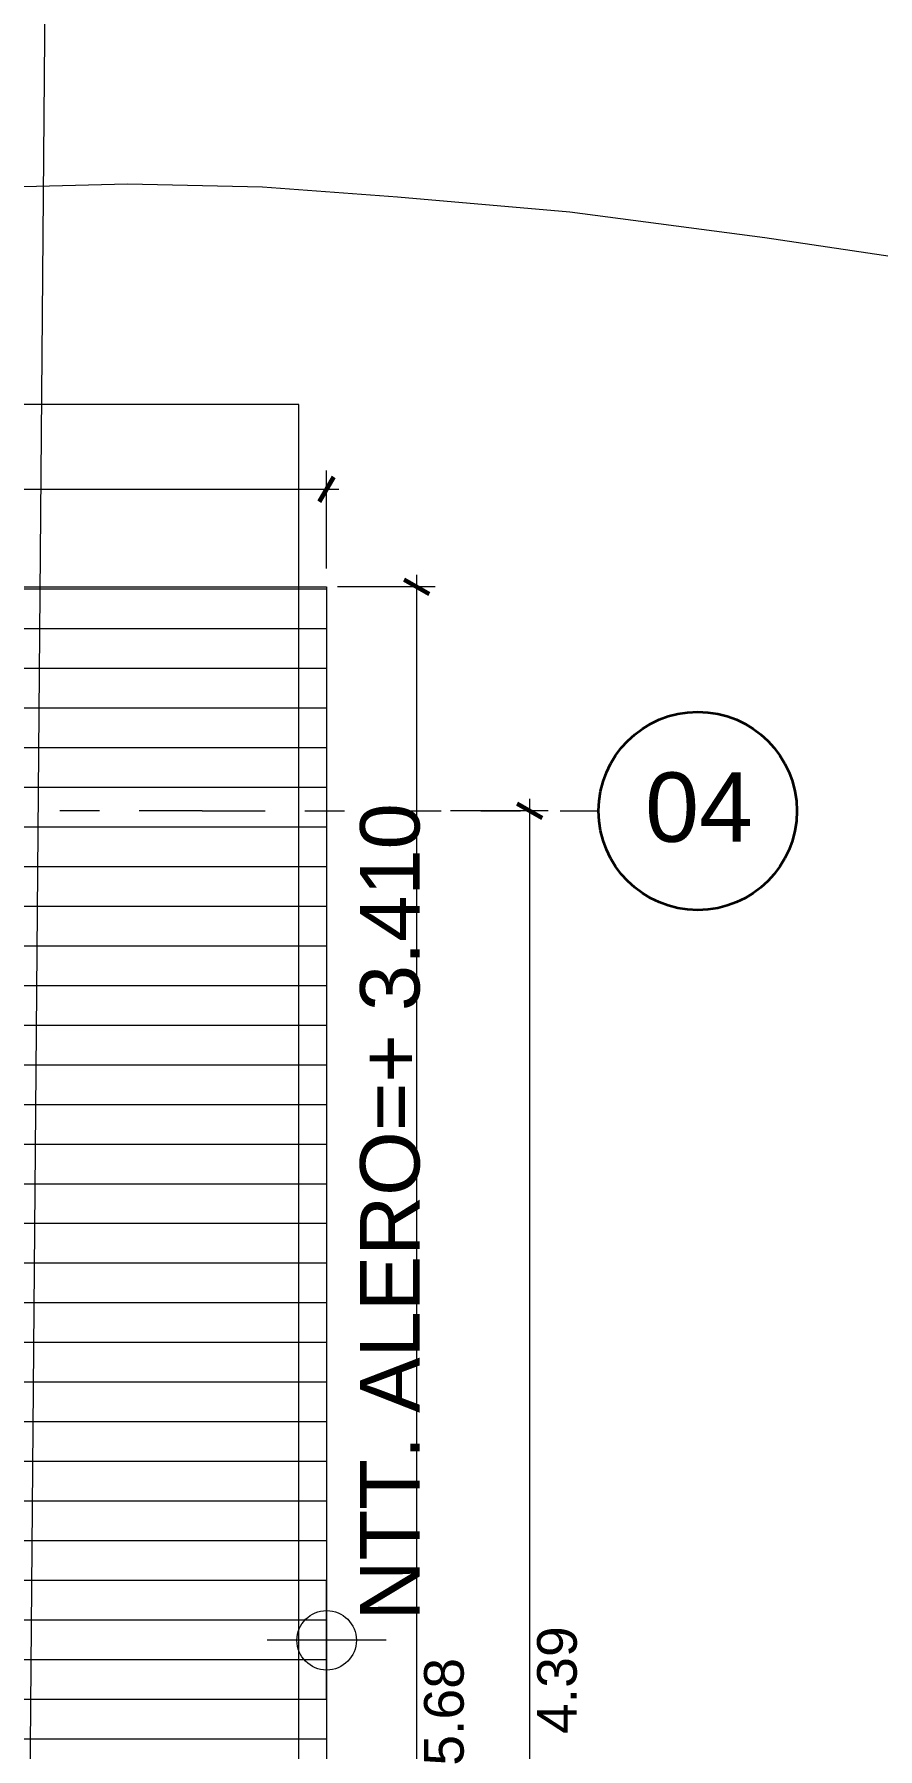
# Model space of a CAD drawing. Header units: metres. Extents: x 48 to 635, y -15 to 39.
# Drawn here: x 74.511 to 76.638, y 19.772 to 24.096 of the extents above; entities that cross this region are included whole.
import ezdxf

# ---------------------------------------------------------------- set-up
doc = ezdxf.new("R2010")
doc.units = ezdxf.units.M
doc.header["$MEASUREMENT"] = 0
doc.linetypes.add('Dashed', pattern=[0.211667, 0.105833, -0.105833])
doc.linetypes.add('Dot & Dashed', pattern=[0.335139, 0.15875, -0.088194, 0, -0.088194])
for name, color, linetype in [('2D Drafting - General', 7, 'Continuous'), ('Dimensioning - General', 7, 'Continuous'), ('Interior - Furniture', 7, 'Continuous'), ('Shell - Roof', 7, 'Continuous'), ('Structural - Grid', 7, 'Continuous')]:
    doc.layers.add(name, color=color, linetype=linetype)
doc.styles.add('GENERATED_STYLE_1', font='')
doc.styles.get('GENERATED_STYLE_1').set_extended_font_data('Arial')
doc.dimstyles.new('GENERATED_STYLE__1', dxfattribs={"dimtxt": 0.1, "dimasz": 0.0475, "dimexe": 0.18, "dimexo": 0.2, "dimgap": 0.09, "dimtad": 3, "dimzin": 0, "dimdsep": 46, "dimtxsty": 'GENERATED_STYLE_1', "dimblk": 'ARROWHEAD_2', "dimblk1": 'ARROWHEAD_2', "dimblk2": 'ARROWHEAD_2', "dimcen": 0.09, "dimclrd": 256, "dimclre": 256, "dimclrt": 5, "dimazin": 0, "dimtfac": 1, "dimtdec": 4, "dimtmove": 0, "dimatfit": 3, "dimfxl": 1, "dimtolj": 1, "dimtzin": 0, "dimarcsym": 0})
doc.dimstyles.new('GENERATED_STYLE__3', dxfattribs={"dimtxt": 0.1, "dimasz": 0.0475, "dimexe": 0.18, "dimexo": 0.2, "dimgap": 0.09, "dimtad": 1, "dimtih": 1, "dimtoh": 1, "dimzin": 0, "dimdsep": 46, "dimtxsty": 'GENERATED_STYLE_1', "dimblk": 'ARROWHEAD_2', "dimblk1": 'ARROWHEAD_2', "dimblk2": 'ARROWHEAD_2', "dimcen": 0.09, "dimclrd": 256, "dimclre": 256, "dimclrt": 5, "dimazin": 0, "dimtfac": 1, "dimtdec": 4, "dimtmove": 0, "dimatfit": 3, "dimfxl": 1, "dimtolj": 1, "dimtzin": 0, "dimarcsym": 0})

# ---------------------------------------------------------------- blocks, each defined once
blk = doc.blocks.new('*D5')
at = {"layer": 'Dimensioning - General', "color": 7, "linetype": 'Continuous', "lineweight": 60}
for p, q in [((75.7919, 22.1193), (75.7294, 22.1554)), ((75.7294, 17.7654), (75.7919, 17.7293))]:
    blk.add_line(p, q, dxfattribs=at)
at = {"layer": 'Dimensioning - General', "color": 151, "linetype": 'Continuous', "lineweight": 20, "true_color": 0x80c2ff}
for p, q in [((75.7607, 22.1374), (75.7607, 22.1679)), ((75.8076, 22.1374), (75.5607, 22.1374)), ((75.7607, 17.7474), (75.7607, 22.1374)), ((75.8076, 17.7474), (75.5607, 17.7474))]:
    blk.add_line(p, q, dxfattribs=at)
at = {"layer": 'Dimensioning - General', "color": 5, "lineweight": 25, "insert": (75.8807, 19.8093), "char_height": 0.1, "attachment_point": 7, "rotation": 90, "style": 'GENERATED_STYLE_1'}
blk.add_mtext('\\A1;{\\pql;\\fArial|b0|i0|c0|p34;4.39}', dxfattribs=at)
blk = doc.blocks.new('ARROWHEAD_2')
at = {"color": 0, "linetype": 'Continuous', "lineweight": 0}
for p, q in [((0, 0), (-1, 0)), ((-0.378, -0.655), (0.378, 0.655))]:
    blk.add_line(p, q, dxfattribs=at)
blk = doc.blocks.new('*D15')
at = {"layer": 'Dimensioning - General', "color": 151, "linetype": 'Continuous', "lineweight": 20, "true_color": 0x80c2ff}
for p, q in [((75.5225, 22.7024), (75.2756, 22.7024)), ((75.4756, 22.7024), (75.4756, 22.7329)), ((75.4756, 17.0224), (75.4756, 22.7024)), ((75.5225, 17.0224), (75.2756, 17.0224))]:
    blk.add_line(p, q, dxfattribs=at)
at = {"layer": 'Dimensioning - General', "color": 7, "linetype": 'Continuous', "lineweight": 60}
for p, q in [((75.5069, 22.6843), (75.4444, 22.7204)), ((75.4444, 17.0404), (75.5069, 17.0043))]:
    blk.add_line(p, q, dxfattribs=at)
at = {"layer": 'Dimensioning - General', "color": 5, "lineweight": 25, "insert": (75.5956, 19.7293), "char_height": 0.1, "attachment_point": 7, "rotation": 90, "style": 'GENERATED_STYLE_1'}
blk.add_mtext('\\A1;{\\pql;\\fArial|b0|i0|c0|p34;5.68}', dxfattribs=at)
blk = doc.blocks.new('*D17')
at = {"layer": 'Dimensioning - General', "color": 7, "linetype": 'Continuous', "lineweight": 60}
for p, q in [((69.5765, 22.9803), (69.5404, 22.9178)), ((75.2304, 22.9178), (75.2665, 22.9803))]:
    blk.add_line(p, q, dxfattribs=at)
at = {"layer": 'Dimensioning - General', "color": 151, "linetype": 'Continuous', "lineweight": 20, "true_color": 0x80c2ff}
for p, q in [((69.5585, 22.7491), (69.5585, 22.9959)), ((75.2485, 22.7491), (75.2485, 22.9959)), ((69.5585, 22.9491), (75.2485, 22.9491)), ((75.2485, 22.9491), (75.279, 22.9491))]:
    blk.add_line(p, q, dxfattribs=at)
at = {"layer": 'Dimensioning - General', "color": 5, "lineweight": 25, "insert": (72.2705, 22.9691), "char_height": 0.1, "attachment_point": 7, "style": 'GENERATED_STYLE_1'}
blk.add_mtext('\\A1;{\\pql;\\fArial|b0|i0|c0|p34;5.69}', dxfattribs=at)
blk = doc.blocks.new('*X22')
at = {"layer": 'Shell - Roof', "color": 23, "linetype": 'Continuous', "lineweight": 13, "true_color": 0xbf8080}
for p, q in [((74.2697, 22.6974), (74.5111, 22.6974)), ((74.2697, 22.6974), (74.5111, 22.6974)), ((74.5111, 22.6974), (74.7526, 22.6974)), ((74.5111, 22.6974), (74.7526, 22.6974)), ((74.7526, 22.6974), (74.994, 22.6974)), ((74.7526, 22.6974), (74.994, 22.6974)), ((74.994, 22.6974), (75.2354, 22.6974)), ((74.994, 22.6974), (75.2354, 22.6974)), ((75.2354, 22.6974), (75.2485, 22.6974)), ((75.2354, 22.6974), (75.2485, 22.6974)), ((74.2697, 22.5974), (74.5111, 22.5974)), ((74.2697, 22.5974), (74.5111, 22.5974)), ((74.5111, 22.5974), (74.7526, 22.5974)), ((74.5111, 22.5974), (74.7526, 22.5974)), ((74.7526, 22.5974), (74.994, 22.5974)), ((74.7526, 22.5974), (74.994, 22.5974)), ((74.994, 22.5974), (75.2354, 22.5974)), ((74.994, 22.5974), (75.2354, 22.5974)), ((75.2354, 22.5974), (75.2485, 22.5974)), ((75.2354, 22.5974), (75.2485, 22.5974)), ((74.2697, 22.4974), (74.5111, 22.4974)), ((74.2697, 22.4974), (74.5111, 22.4974)), ((74.5111, 22.4974), (74.7526, 22.4974)), ((74.5111, 22.4974), (74.7526, 22.4974)), ((74.7526, 22.4974), (74.994, 22.4974)), ((74.7526, 22.4974), (74.994, 22.4974)), ((74.994, 22.4974), (75.2354, 22.4974)), ((74.994, 22.4974), (75.2354, 22.4974)), ((75.2354, 22.4974), (75.2485, 22.4974)), ((75.2354, 22.4974), (75.2485, 22.4974)), ((74.2697, 22.3974), (74.5111, 22.3974)), ((74.2697, 22.3974), (74.5111, 22.3974)), ((74.5111, 22.3974), (74.7526, 22.3974)), ((74.5111, 22.3974), (74.7526, 22.3974)), ((74.7526, 22.3974), (74.994, 22.3974)), ((74.7526, 22.3974), (74.994, 22.3974)), ((74.994, 22.3974), (75.2354, 22.3974)), ((74.994, 22.3974), (75.2354, 22.3974)), ((75.2354, 22.3974), (75.2485, 22.3974)), ((75.2354, 22.3974), (75.2485, 22.3974)), ((74.2697, 22.2974), (74.5111, 22.2974)), ((74.2697, 22.2974), (74.5111, 22.2974)), ((74.5111, 22.2974), (74.7526, 22.2974)), ((74.5111, 22.2974), (74.7526, 22.2974)), ((74.7526, 22.2974), (74.994, 22.2974)), ((74.7526, 22.2974), (74.994, 22.2974)), ((74.994, 22.2974), (75.2354, 22.2974)), ((74.994, 22.2974), (75.2354, 22.2974)), ((75.2354, 22.2974), (75.2485, 22.2974)), ((75.2354, 22.2974), (75.2485, 22.2974)), ((74.2697, 22.1974), (74.5111, 22.1974)), ((74.2697, 22.1974), (74.5111, 22.1974)), ((74.5111, 22.1974), (74.7526, 22.1974)), ((74.5111, 22.1974), (74.7526, 22.1974)), ((74.7526, 22.1974), (74.994, 22.1974)), ((74.7526, 22.1974), (74.994, 22.1974)), ((74.994, 22.1974), (75.2354, 22.1974)), ((74.994, 22.1974), (75.2354, 22.1974)), ((75.2354, 22.1974), (75.2485, 22.1974)), ((75.2354, 22.1974), (75.2485, 22.1974)), ((74.2697, 22.0974), (74.5111, 22.0974)), ((74.2697, 22.0974), (74.5111, 22.0974)), ((74.5111, 22.0974), (74.7526, 22.0974)), ((74.5111, 22.0974), (74.7526, 22.0974)), ((74.7526, 22.0974), (74.994, 22.0974)), ((74.7526, 22.0974), (74.994, 22.0974)), ((74.994, 22.0974), (75.2354, 22.0974)), ((74.994, 22.0974), (75.2354, 22.0974)), ((75.2354, 22.0974), (75.2485, 22.0974)), ((75.2354, 22.0974), (75.2485, 22.0974)), ((74.2697, 21.9974), (74.5111, 21.9974)), ((74.2697, 21.9974), (74.5111, 21.9974)), ((74.5111, 21.9974), (74.7526, 21.9974)), ((74.5111, 21.9974), (74.7526, 21.9974)), ((74.7526, 21.9974), (74.994, 21.9974)), ((74.7526, 21.9974), (74.994, 21.9974)), ((74.994, 21.9974), (75.2354, 21.9974)), ((74.994, 21.9974), (75.2354, 21.9974)), ((75.2354, 21.9974), (75.2485, 21.9974)), ((75.2354, 21.9974), (75.2485, 21.9974)), ((74.2697, 21.8974), (74.5111, 21.8974)), ((74.2697, 21.8974), (74.5111, 21.8974)), ((74.5111, 21.8974), (74.7526, 21.8974)), ((74.5111, 21.8974), (74.7526, 21.8974)), ((74.7526, 21.8974), (74.994, 21.8974)), ((74.7526, 21.8974), (74.994, 21.8974)), ((74.994, 21.8974), (75.2354, 21.8974)), ((74.994, 21.8974), (75.2354, 21.8974)), ((75.2354, 21.8974), (75.2485, 21.8974)), ((75.2354, 21.8974), (75.2485, 21.8974)), ((74.2697, 21.7974), (74.5111, 21.7974)), ((74.2697, 21.7974), (74.5111, 21.7974)), ((74.5111, 21.7974), (74.7526, 21.7974)), ((74.5111, 21.7974), (74.7526, 21.7974)), ((74.7526, 21.7974), (74.994, 21.7974)), ((74.7526, 21.7974), (74.994, 21.7974)), ((74.994, 21.7974), (75.2354, 21.7974)), ((74.994, 21.7974), (75.2354, 21.7974)), ((75.2354, 21.7974), (75.2485, 21.7974)), ((75.2354, 21.7974), (75.2485, 21.7974)), ((74.2697, 21.6974), (74.5111, 21.6974)), ((74.2697, 21.6974), (74.5111, 21.6974)), ((74.5111, 21.6974), (74.7526, 21.6974)), ((74.5111, 21.6974), (74.7526, 21.6974)), ((74.7526, 21.6974), (74.994, 21.6974)), ((74.7526, 21.6974), (74.994, 21.6974)), ((74.994, 21.6974), (75.2354, 21.6974)), ((74.994, 21.6974), (75.2354, 21.6974)), ((75.2354, 21.6974), (75.2485, 21.6974)), ((75.2354, 21.6974), (75.2485, 21.6974)), ((74.2697, 21.5974), (74.5111, 21.5974)), ((74.2697, 21.5974), (74.5111, 21.5974)), ((74.5111, 21.5974), (74.7526, 21.5974)), ((74.5111, 21.5974), (74.7526, 21.5974)), ((74.7526, 21.5974), (74.994, 21.5974)), ((74.7526, 21.5974), (74.994, 21.5974)), ((74.994, 21.5974), (75.2354, 21.5974)), ((74.994, 21.5974), (75.2354, 21.5974)), ((75.2354, 21.5974), (75.2485, 21.5974)), ((75.2354, 21.5974), (75.2485, 21.5974)), ((74.2697, 21.4974), (74.5111, 21.4974)), ((74.2697, 21.4974), (74.5111, 21.4974)), ((74.5111, 21.4974), (74.7526, 21.4974)), ((74.5111, 21.4974), (74.7526, 21.4974)), ((74.7526, 21.4974), (74.994, 21.4974)), ((74.7526, 21.4974), (74.994, 21.4974)), ((74.994, 21.4974), (75.2354, 21.4974)), ((74.994, 21.4974), (75.2354, 21.4974)), ((75.2354, 21.4974), (75.2485, 21.4974)), ((75.2354, 21.4974), (75.2485, 21.4974)), ((74.2697, 21.3974), (74.5111, 21.3974)), ((74.2697, 21.3974), (74.5111, 21.3974)), ((74.5111, 21.3974), (74.7526, 21.3974)), ((74.5111, 21.3974), (74.7526, 21.3974)), ((74.7526, 21.3974), (74.994, 21.3974)), ((74.7526, 21.3974), (74.994, 21.3974)), ((74.994, 21.3974), (75.2354, 21.3974)), ((74.994, 21.3974), (75.2354, 21.3974)), ((75.2354, 21.3974), (75.2485, 21.3974)), ((75.2354, 21.3974), (75.2485, 21.3974)), ((74.2697, 21.2974), (74.5111, 21.2974)), ((74.2697, 21.2974), (74.5111, 21.2974)), ((74.5111, 21.2974), (74.7526, 21.2974)), ((74.5111, 21.2974), (74.7526, 21.2974)), ((74.7526, 21.2974), (74.994, 21.2974)), ((74.7526, 21.2974), (74.994, 21.2974)), ((74.994, 21.2974), (75.2354, 21.2974)), ((74.994, 21.2974), (75.2354, 21.2974)), ((75.2354, 21.2974), (75.2485, 21.2974)), ((75.2354, 21.2974), (75.2485, 21.2974)), ((74.2697, 21.1974), (74.5111, 21.1974)), ((74.2697, 21.1974), (74.5111, 21.1974)), ((74.5111, 21.1974), (74.7526, 21.1974)), ((74.5111, 21.1974), (74.7526, 21.1974)), ((74.7526, 21.1974), (74.994, 21.1974)), ((74.7526, 21.1974), (74.994, 21.1974)), ((74.994, 21.1974), (75.2354, 21.1974)), ((74.994, 21.1974), (75.2354, 21.1974)), ((75.2354, 21.1974), (75.2485, 21.1974)), ((75.2354, 21.1974), (75.2485, 21.1974)), ((74.2697, 21.0974), (74.5111, 21.0974)), ((74.2697, 21.0974), (74.5111, 21.0974)), ((74.5111, 21.0974), (74.7526, 21.0974)), ((74.5111, 21.0974), (74.7526, 21.0974)), ((74.7526, 21.0974), (74.994, 21.0974)), ((74.7526, 21.0974), (74.994, 21.0974)), ((74.994, 21.0974), (75.2354, 21.0974)), ((74.994, 21.0974), (75.2354, 21.0974)), ((75.2354, 21.0974), (75.2485, 21.0974)), ((75.2354, 21.0974), (75.2485, 21.0974)), ((74.2697, 20.9974), (74.5111, 20.9974)), ((74.2697, 20.9974), (74.5111, 20.9974)), ((74.5111, 20.9974), (74.7526, 20.9974)), ((74.5111, 20.9974), (74.7526, 20.9974)), ((74.7526, 20.9974), (74.994, 20.9974)), ((74.7526, 20.9974), (74.994, 20.9974)), ((74.994, 20.9974), (75.2354, 20.9974)), ((74.994, 20.9974), (75.2354, 20.9974)), ((75.2354, 20.9974), (75.2485, 20.9974)), ((75.2354, 20.9974), (75.2485, 20.9974)), ((74.2697, 20.8974), (74.5111, 20.8974)), ((74.2697, 20.8974), (74.5111, 20.8974)), ((74.5111, 20.8974), (74.7526, 20.8974)), ((74.5111, 20.8974), (74.7526, 20.8974)), ((74.7526, 20.8974), (74.994, 20.8974)), ((74.7526, 20.8974), (74.994, 20.8974)), ((74.994, 20.8974), (75.2354, 20.8974)), ((74.994, 20.8974), (75.2354, 20.8974)), ((75.2354, 20.8974), (75.2485, 20.8974)), ((75.2354, 20.8974), (75.2485, 20.8974)), ((74.2697, 20.7974), (74.5111, 20.7974)), ((74.2697, 20.7974), (74.5111, 20.7974)), ((74.5111, 20.7974), (74.7526, 20.7974)), ((74.5111, 20.7974), (74.7526, 20.7974)), ((74.7526, 20.7974), (74.994, 20.7974)), ((74.7526, 20.7974), (74.994, 20.7974)), ((74.994, 20.7974), (75.2354, 20.7974)), ((74.994, 20.7974), (75.2354, 20.7974)), ((75.2354, 20.7974), (75.2485, 20.7974)), ((75.2354, 20.7974), (75.2485, 20.7974)), ((74.2697, 20.6974), (74.5111, 20.6974)), ((74.2697, 20.6974), (74.5111, 20.6974)), ((74.5111, 20.6974), (74.7526, 20.6974)), ((74.5111, 20.6974), (74.7526, 20.6974)), ((74.7526, 20.6974), (74.994, 20.6974)), ((74.7526, 20.6974), (74.994, 20.6974)), ((74.994, 20.6974), (75.2354, 20.6974)), ((74.994, 20.6974), (75.2354, 20.6974)), ((75.2354, 20.6974), (75.2485, 20.6974)), ((75.2354, 20.6974), (75.2485, 20.6974)), ((74.2697, 20.5974), (74.5111, 20.5974)), ((74.2697, 20.5974), (74.5111, 20.5974)), ((74.5111, 20.5974), (74.7526, 20.5974)), ((74.5111, 20.5974), (74.7526, 20.5974)), ((74.7526, 20.5974), (74.994, 20.5974)), ((74.7526, 20.5974), (74.994, 20.5974)), ((74.994, 20.5974), (75.2354, 20.5974)), ((74.994, 20.5974), (75.2354, 20.5974)), ((75.2354, 20.5974), (75.2485, 20.5974)), ((75.2354, 20.5974), (75.2485, 20.5974)), ((74.2697, 20.4974), (74.5111, 20.4974)), ((74.2697, 20.4974), (74.5111, 20.4974)), ((74.5111, 20.4974), (74.7526, 20.4974)), ((74.5111, 20.4974), (74.7526, 20.4974)), ((74.7526, 20.4974), (74.994, 20.4974)), ((74.7526, 20.4974), (74.994, 20.4974)), ((74.994, 20.4974), (75.2354, 20.4974)), ((74.994, 20.4974), (75.2354, 20.4974)), ((75.2354, 20.4974), (75.2485, 20.4974)), ((75.2354, 20.4974), (75.2485, 20.4974)), ((74.2697, 20.3974), (74.5111, 20.3974)), ((74.2697, 20.3974), (74.5111, 20.3974)), ((74.5111, 20.3974), (74.7526, 20.3974)), ((74.5111, 20.3974), (74.7526, 20.3974)), ((74.7526, 20.3974), (74.994, 20.3974)), ((74.7526, 20.3974), (74.994, 20.3974)), ((74.994, 20.3974), (75.2354, 20.3974)), ((74.994, 20.3974), (75.2354, 20.3974)), ((75.2354, 20.3974), (75.2485, 20.3974)), ((75.2354, 20.3974), (75.2485, 20.3974)), ((74.2697, 20.2974), (74.5111, 20.2974)), ((74.2697, 20.2974), (74.5111, 20.2974)), ((74.5111, 20.2974), (74.7526, 20.2974)), ((74.5111, 20.2974), (74.7526, 20.2974)), ((74.7526, 20.2974), (74.994, 20.2974)), ((74.7526, 20.2974), (74.994, 20.2974)), ((74.994, 20.2974), (75.2354, 20.2974)), ((74.994, 20.2974), (75.2354, 20.2974)), ((75.2354, 20.2974), (75.2485, 20.2974)), ((75.2354, 20.2974), (75.2485, 20.2974)), ((74.2697, 20.1974), (74.5111, 20.1974)), ((74.2697, 20.1974), (74.5111, 20.1974)), ((74.5111, 20.1974), (74.7526, 20.1974)), ((74.5111, 20.1974), (74.7526, 20.1974)), ((74.7526, 20.1974), (74.994, 20.1974)), ((74.7526, 20.1974), (74.994, 20.1974)), ((74.994, 20.1974), (75.2354, 20.1974)), ((74.994, 20.1974), (75.2354, 20.1974)), ((75.2354, 20.1974), (75.2485, 20.1974)), ((75.2354, 20.1974), (75.2485, 20.1974)), ((74.2697, 20.0974), (74.5111, 20.0974)), ((74.2697, 20.0974), (74.5111, 20.0974)), ((74.5111, 20.0974), (74.7526, 20.0974)), ((74.5111, 20.0974), (74.7526, 20.0974)), ((74.7526, 20.0974), (74.994, 20.0974)), ((74.7526, 20.0974), (74.994, 20.0974)), ((74.994, 20.0974), (75.2354, 20.0974)), ((74.994, 20.0974), (75.2354, 20.0974)), ((75.2354, 20.0974), (75.2485, 20.0974)), ((75.2354, 20.0974), (75.2485, 20.0974)), ((74.2697, 19.9974), (74.5111, 19.9974)), ((74.2697, 19.9974), (74.5111, 19.9974)), ((74.5111, 19.9974), (74.7526, 19.9974)), ((74.5111, 19.9974), (74.7526, 19.9974)), ((74.7526, 19.9974), (74.994, 19.9974)), ((74.7526, 19.9974), (74.994, 19.9974)), ((74.994, 19.9974), (75.2354, 19.9974)), ((74.994, 19.9974), (75.2354, 19.9974)), ((75.2354, 19.9974), (75.2485, 19.9974)), ((75.2354, 19.9974), (75.2485, 19.9974)), ((74.2697, 19.8974), (74.5111, 19.8974)), ((74.2697, 19.8974), (74.5111, 19.8974)), ((74.5111, 19.8974), (74.7526, 19.8974)), ((74.5111, 19.8974), (74.7526, 19.8974)), ((74.7526, 19.8974), (74.994, 19.8974)), ((74.7526, 19.8974), (74.994, 19.8974)), ((74.994, 19.8974), (75.2354, 19.8974)), ((74.994, 19.8974), (75.2354, 19.8974)), ((75.2354, 19.8974), (75.2485, 19.8974)), ((75.2354, 19.8974), (75.2485, 19.8974)), ((74.2697, 19.7974), (74.5111, 19.7974)), ((74.2697, 19.7974), (74.5111, 19.7974)), ((74.5111, 19.7974), (74.7526, 19.7974)), ((74.5111, 19.7974), (74.7526, 19.7974)), ((74.7526, 19.7974), (74.994, 19.7974)), ((74.7526, 19.7974), (74.994, 19.7974)), ((74.994, 19.7974), (75.2354, 19.7974)), ((74.994, 19.7974), (75.2354, 19.7974)), ((75.2354, 19.7974), (75.2485, 19.7974)), ((75.2354, 19.7974), (75.2485, 19.7974))]:
    blk.add_line(p, q, dxfattribs=at)

msp = doc.modelspace()

# ---------------------------------------------------------------- linework, layer by layer
at = {"layer": '2D Drafting - General', "color": 7, "linetype": 'Continuous', "lineweight": 13}
msp.add_lwpolyline([(75.1785, 17.5224), (75.1785, 23.1624), (63.5385, 23.1624), (63.5385, 19.4724), (57.3585, 19.4724), (57.3585, 18.5224)], dxfattribs=at)
at = {"layer": 'Interior - Furniture', "color": 7, "linetype": 'Continuous', "lineweight": 13}
for p, q in [((74.6472, 37.3114), (74.387, 6.2301)), ((75.2485, 19.8957), (75.2485, 20.1957)), ((75.3985, 20.0457), (75.0985, 20.0457))]:
    msp.add_line(p, q, dxfattribs=at)
at = {"layer": 'Interior - Furniture', "color": 8, "linetype": 'Continuous', "lineweight": 13}
for p, q in [((74.3112, 23.7083), (74.7466, 23.7194)), ((74.7466, 23.7194), (75.0867, 23.7113)), ((75.0867, 23.7113), (75.4268, 23.6868)), ((75.4268, 23.6868), (75.862, 23.6484)), ((75.862, 23.6484), (76.3536, 23.584)), ((76.3536, 23.584), (77.2845, 23.4458))]:
    msp.add_line(p, q, dxfattribs=at)
at = {"layer": 'Interior - Furniture', "color": 8, "linetype": 'Dashed', "lineweight": 13}
for p, q in [((75.1785, 23.1624), (63.5385, 23.1624)), ((75.1785, 22.3624), (75.1785, 23.1624)), ((75.1785, 6.2301), (75.1785, 22.3624))]:
    msp.add_line(p, q, dxfattribs=at)
at = {"layer": 'Interior - Furniture', "color": 7, "linetype": 'Continuous', "lineweight": 13}
msp.add_circle((75.2485, 20.0457), 0.075, dxfattribs=at)
at = {"layer": 'Shell - Roof', "color": 23, "linetype": 'Continuous', "lineweight": 13, "true_color": 0xbf8080, "flags": 128}
for points in [[(69.5585, 22.7024), (75.2485, 22.7024)], [(75.2485, 22.7024), (75.2485, 17.0224)]]:
    msp.add_lwpolyline(points, dxfattribs=at)
at = {"layer": 'Structural - Grid', "color": 104, "linetype": 'Dot & Dashed', "lineweight": 13, "true_color": 0x029e21}
for p, q in [((74.9345, 22.1374), (74.3785, 22.1374)), ((74.9345, 22.1374), (75.3785, 22.1374)), ((75.3785, 22.1374), (75.9345, 22.1374))]:
    msp.add_line(p, q, dxfattribs=at)
at = {"layer": 'Structural - Grid', "color": 7, "linetype": 'Continuous', "lineweight": 35}
msp.add_circle((76.1845, 22.1374), 0.25, dxfattribs=at)
at = {"layer": 'Structural - Grid', "color": 104, "linetype": 'Dot & Dashed', "lineweight": 13, "true_color": 0x029e21}
msp.add_point((75.3785, 22.1374), dxfattribs=at)
msp.add_point((75.3785, 22.1374), dxfattribs=at)

# ---------------------------------------------------------------- block references
at = {"layer": 'Shell - Roof', "color": 23, "linetype": 'Continuous', "lineweight": 13, "true_color": 0xbf8080}
msp.add_blockref('*X22', (0, 0), dxfattribs=at)

# ---------------------------------------------------------------- texts
at = {"layer": 'Interior - Furniture', "color": 7, "lineweight": 13, "insert": (75.3328, 20.0957), "char_height": 0.15, "attachment_point": 1, "rotation": 90, "style": 'GENERATED_STYLE_1'}
msp.add_mtext('\\A1;{\\pql;\\fArial|b0|i0|c0|p34;NTT. ALERO=+ 3.410}', dxfattribs=at)
at = {"layer": 'Structural - Grid', "color": 7, "lineweight": 13, "insert": (76.0517, 22.1459), "char_height": 0.175, "attachment_point": 4, "style": 'GENERATED_STYLE_1'}
msp.add_mtext('\\A1;{\\pql;\\pt0;\\fArial|b0|i0|c0|p34;04}', dxfattribs=at)

# ---------------------------------------------------------------- dimensions: what is measured, and where the dimension line sits
at = {"layer": 'Dimensioning - General', "color": 151, "linetype": 'Continuous', "lineweight": 20, "true_color": 0x80c2ff}
dim = msp.add_linear_dim(base=(75.2485, 22.9491), p1=(69.5585, 22.7024), p2=(75.2485, 22.7024), dimstyle='GENERATED_STYLE__3', dxfattribs=at)
dim.commit()
dim.dimension.update_dxf_attribs({"geometry": '*D17', "text_midpoint": (72.4003, 23.0191), "dimtype": 160})
for base, p1, p2, picture, middle in [((75.4756, 22.7024), (75.1785, 17.0224), (75.2485, 22.7024), '*D15', (75.5456, 19.8592)), ((75.7607, 22.1374), (75.3785, 17.7474), (75.3785, 22.1374), '*D5', (75.8307, 19.9392))]:
    dim = msp.add_linear_dim(base=base, p1=p1, p2=p2, angle=90, dimstyle='GENERATED_STYLE__1', dxfattribs=at)
    dim.commit()
    dim.dimension.update_dxf_attribs({"geometry": picture, "text_midpoint": middle, "dimtype": 160, "text_rotation": 90})

doc.saveas('drawing.dxf')
